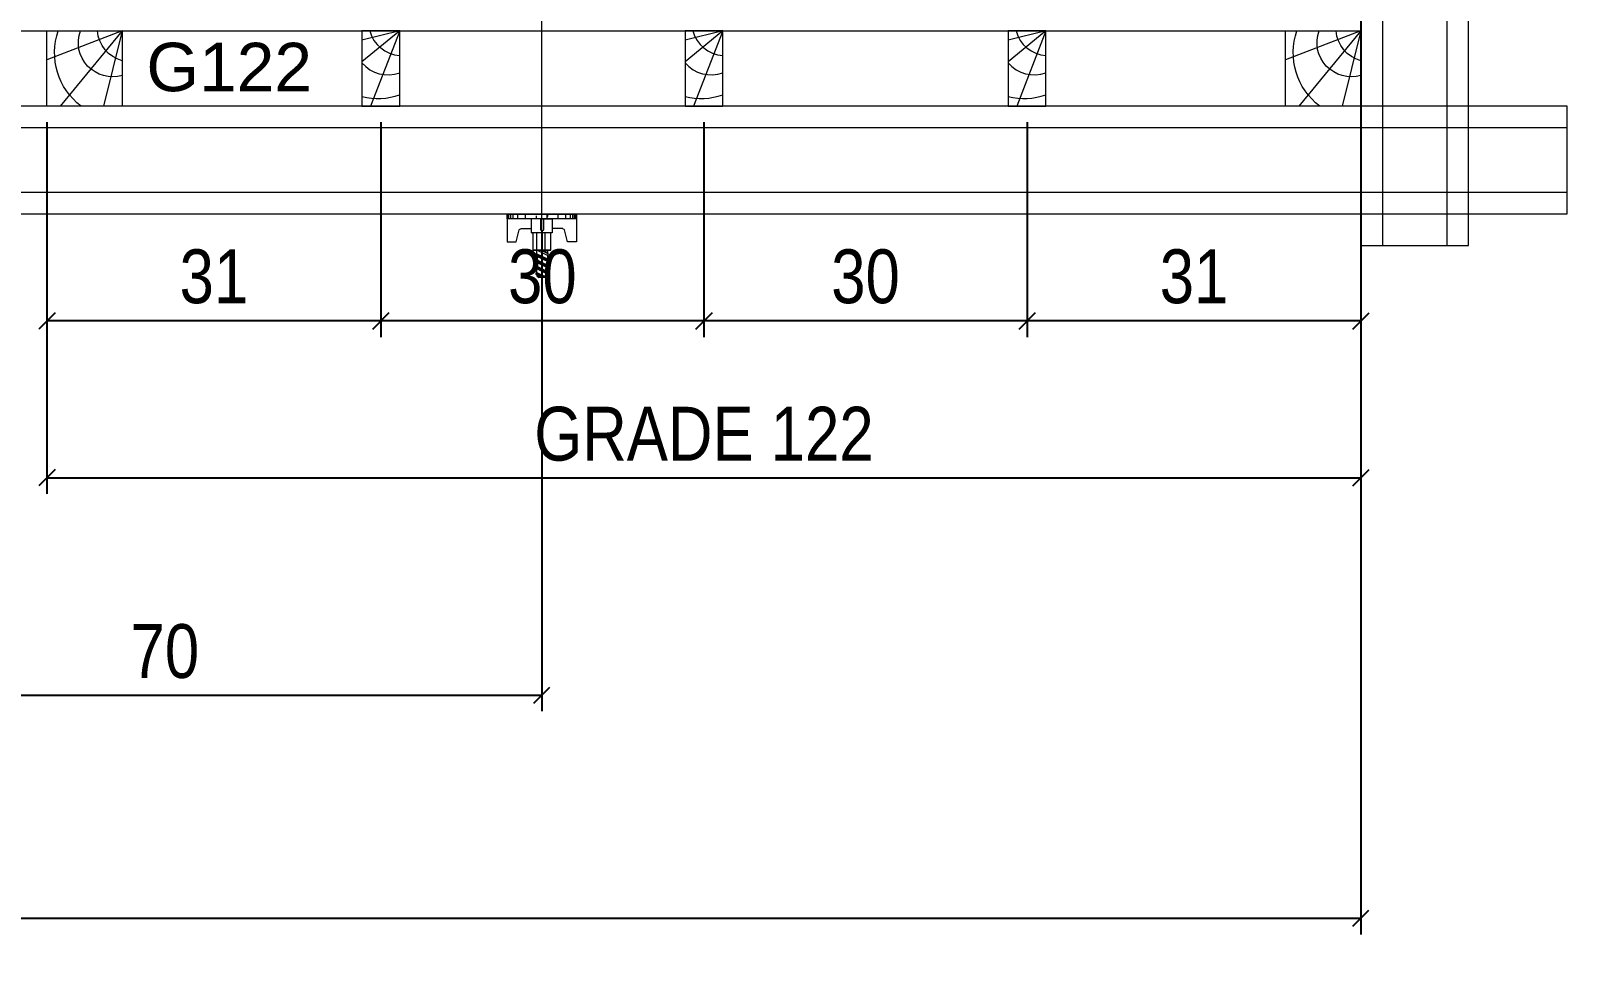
# Model space of a CAD drawing. Extents: x 2102 to 8383, y -13264 to 2718.
# Drawn here: x 7707.8 to 7993.2, y -1416.3 to -1244.8 of the extents above; entities that cross this region are included whole.
import ezdxf
from ezdxf.enums import TextEntityAlignment as Align

# ---------------------------------------------------------------- set-up
doc = ezdxf.new("R2010")
doc.units = 0
doc.layers.add('COTA', color=241, linetype='Continuous')
doc.layers.add('MEIO_PONT', color=93, linetype='Continuous')
for name, color, linetype, lineweight in [('Hachura', 251, 'Continuous', 9), ('Madeira', 126, 'Continuous', 18), ('Perfil Metálico', 224, 'Continuous', 18), ('Texto Seção', 7, 'Continuous', 15)]:
    doc.layers.add(name, color=color, linetype=linetype, lineweight=lineweight)
doc.styles.add('COTA TECNICA 2X', font='techl___.ttf', dxfattribs={"height": 10})
doc.styles.add('SANSSERIF', font='sas_____.pfb')
doc.dimstyles.new('SECAO PILAR', dxfattribs={"dimtxt": 10, "dimasz": 3, "dimexe": 3, "dimexo": 3, "dimgap": 3, "dimtad": 1, "dimdec": 1, "dimlfac": 0.5, "dimzin": 12, "dimdsep": 46, "dimtxsty": 'COTA TECNICA 2X', "dimblk1": 'OBLIQUE', "dimblk2": 'OBLIQUE', "dimsah": 1, "dimcen": 0.9, "dimclrd": 256, "dimclre": 256, "dimclrt": 256, "dimadec": 1, "dimazin": 3, "dimtfac": 1, "dimtdec": 1, "dimtmove": 0, "dimatfit": 3, "dimfxl": 1, "dimtolj": 1, "dimtzin": 12, "dimarcsym": 0})

# ---------------------------------------------------------------- blocks, each defined once
blk = doc.blocks.new('PONTALETE')
at = {"layer": 'Madeira'}
for q in [(2.71, 7), (7, 5.76), (7, 1.74)]:
    blk.add_line((0, 0), q, dxfattribs=at)
blk.add_lwpolyline([(0, 0), (7, 0), (7, 7), (0, 7)], close=True, dxfattribs=at)
for centre, radius, start, end in [((2.04, 0.06), 6.23, 37.2818, 109.0913), ((1.09, 0.9), 3.19, 343.603, 109.9847), ((-0.21, -0.78), 3.09, 14.6322, 86.0383)]:
    blk.add_arc(centre, radius, start, end, dxfattribs=at)
blk = doc.blocks.new('MEIO PONTALETE')
at = {"layer": 'Madeira'}
for q in [(2.71, 7), (3.5, 2.88), (3.5, 0.87)]:
    blk.add_line((0, 0), q, dxfattribs=at)
blk.add_lwpolyline([(0, 0), (3.5, 0), (3.5, 7), (0, 7)], close=True, dxfattribs=at)
for centre, radius, start, end in [((2.04, 0.06), 6.23, 76.4499, 109.0913), ((1.09, 0.9), 3.19, 40.9063, 109.9847), ((-0.21, -0.78), 3.09, 14.6322, 86.0383)]:
    blk.add_arc(centre, radius, start, end, dxfattribs=at)
blk = doc.blocks.new('_Oblique')
at = {"color": 0, "linetype": 'ByBlock', "lineweight": -2}
blk.add_line((-0.5, -0.5), (0.5, 0.5), dxfattribs=at)
blk = doc.blocks.new('*D919')
at = {"layer": 'COTA', "lineweight": -2, "transparency": 16777216}
for p, q in [((7892.85, -1261.78), (7892.85, -1301.66)), ((7954.85, -1261.78), (7954.85, -1301.66)), ((7954.85, -1298.66), (7892.85, -1298.66))]:
    blk.add_line(p, q, dxfattribs=at)
at = {"layer": 'Defpoints', "color": 0, "transparency": 16777216}
for p in [(7892.85, -1258.78), (7954.85, -1258.78), (7892.85, -1298.66)]:
    blk.add_point(p, dxfattribs=at)
at = {"layer": 'COTA', "lineweight": -2, "transparency": 16777216, "xscale": 3, "yscale": 3, "zscale": 3, "rotation": 180}
blk.add_blockref('_Oblique', (7892.85, -1298.66), dxfattribs=at)
at = {"layer": 'COTA', "lineweight": -2, "transparency": 16777216, "xscale": 3, "yscale": 3, "zscale": 3}
blk.add_blockref('_Oblique', (7954.85, -1298.66), dxfattribs=at)
at = {"layer": 'COTA', "transparency": 16777216, "insert": (7923.85, -1290.44), "char_height": 10, "attachment_point": 5, "style": 'COTA TECNICA 2X'}
blk.add_mtext('\\A1;31', dxfattribs=at)
blk = doc.blocks.new('*D920')
at = {"layer": 'COTA', "lineweight": -2, "transparency": 16777216}
for p, q in [((7832.85, -1261.78), (7832.85, -1301.66)), ((7892.85, -1261.78), (7892.85, -1301.66)), ((7892.85, -1298.66), (7832.85, -1298.66))]:
    blk.add_line(p, q, dxfattribs=at)
at = {"layer": 'Defpoints', "color": 0, "transparency": 16777216}
for p in [(7832.85, -1258.78), (7892.85, -1258.78), (7832.85, -1298.66)]:
    blk.add_point(p, dxfattribs=at)
at = {"layer": 'COTA', "lineweight": -2, "transparency": 16777216, "xscale": 3, "yscale": 3, "zscale": 3, "rotation": 180}
blk.add_blockref('_Oblique', (7832.85, -1298.66), dxfattribs=at)
at = {"layer": 'COTA', "lineweight": -2, "transparency": 16777216, "xscale": 3, "yscale": 3, "zscale": 3}
blk.add_blockref('_Oblique', (7892.85, -1298.66), dxfattribs=at)
at = {"layer": 'COTA', "transparency": 16777216, "insert": (7862.85, -1290.44), "char_height": 10, "attachment_point": 5, "style": 'COTA TECNICA 2X'}
blk.add_mtext('\\A1;30', dxfattribs=at)
blk = doc.blocks.new('*D921')
at = {"layer": 'COTA', "lineweight": -2, "transparency": 16777216}
for p, q in [((7772.85, -1261.78), (7772.85, -1301.66)), ((7832.85, -1261.78), (7832.85, -1301.66)), ((7832.85, -1298.66), (7772.85, -1298.66))]:
    blk.add_line(p, q, dxfattribs=at)
at = {"layer": 'Defpoints', "color": 0, "transparency": 16777216}
for p in [(7772.85, -1258.78), (7832.85, -1258.78), (7772.85, -1298.66)]:
    blk.add_point(p, dxfattribs=at)
at = {"layer": 'COTA', "lineweight": -2, "transparency": 16777216, "xscale": 3, "yscale": 3, "zscale": 3, "rotation": 180}
blk.add_blockref('_Oblique', (7772.85, -1298.66), dxfattribs=at)
at = {"layer": 'COTA', "lineweight": -2, "transparency": 16777216, "xscale": 3, "yscale": 3, "zscale": 3}
blk.add_blockref('_Oblique', (7832.85, -1298.66), dxfattribs=at)
at = {"layer": 'COTA', "transparency": 16777216, "insert": (7802.85, -1290.44), "char_height": 10, "attachment_point": 5, "style": 'COTA TECNICA 2X'}
blk.add_mtext('\\A1;30', dxfattribs=at)
blk = doc.blocks.new('*D922')
at = {"layer": 'COTA', "lineweight": -2, "transparency": 16777216}
for p, q in [((7710.85, -1261.78), (7710.85, -1301.66)), ((7772.85, -1261.78), (7772.85, -1301.66)), ((7772.85, -1298.66), (7710.85, -1298.66))]:
    blk.add_line(p, q, dxfattribs=at)
at = {"layer": 'Defpoints', "color": 0, "transparency": 16777216}
for p in [(7710.85, -1258.78), (7772.85, -1258.78), (7710.85, -1298.66)]:
    blk.add_point(p, dxfattribs=at)
at = {"layer": 'COTA', "lineweight": -2, "transparency": 16777216, "xscale": 3, "yscale": 3, "zscale": 3, "rotation": 180}
blk.add_blockref('_Oblique', (7710.85, -1298.66), dxfattribs=at)
at = {"layer": 'COTA', "lineweight": -2, "transparency": 16777216, "xscale": 3, "yscale": 3, "zscale": 3}
blk.add_blockref('_Oblique', (7772.85, -1298.66), dxfattribs=at)
at = {"layer": 'COTA', "transparency": 16777216, "insert": (7741.85, -1290.44), "char_height": 10, "attachment_point": 5, "style": 'COTA TECNICA 2X'}
blk.add_mtext('\\A1;31', dxfattribs=at)
blk = doc.blocks.new('*D923')
at = {"layer": 'COTA', "lineweight": -2, "transparency": 16777216}
for p, q in [((7710.85, -1261.78), (7710.85, -1330.77)), ((7954.85, -1261.78), (7954.85, -1330.77)), ((7710.85, -1327.77), (7954.85, -1327.77))]:
    blk.add_line(p, q, dxfattribs=at)
at = {"layer": 'Defpoints', "color": 0, "transparency": 16777216}
for p in [(7710.85, -1258.78), (7954.85, -1258.78), (7954.85, -1327.77)]:
    blk.add_point(p, dxfattribs=at)
at = {"layer": 'COTA', "lineweight": -2, "transparency": 16777216, "xscale": 3, "yscale": 3, "zscale": 3, "rotation": 180}
blk.add_blockref('_Oblique', (7710.85, -1327.77), dxfattribs=at)
at = {"layer": 'COTA', "lineweight": -2, "transparency": 16777216, "xscale": 3, "yscale": 3, "zscale": 3}
blk.add_blockref('_Oblique', (7954.85, -1327.77), dxfattribs=at)
at = {"layer": 'COTA', "transparency": 16777216, "insert": (7832.85, -1319.67), "char_height": 10, "attachment_point": 5, "style": 'COTA TECNICA 2X'}
blk.add_mtext('\\A1;GRADE 122', dxfattribs=at)
blk = doc.blocks.new('*D930')
at = {"layer": 'COTA', "linetype": 'ByBlock', "lineweight": -2, "transparency": 16777216}
for p, q in [((7662.75, -1281.78), (7662.75, -1371.13)), ((7802.75, -1281.78), (7802.75, -1371.13)), ((7662.75, -1368.13), (7802.75, -1368.13))]:
    blk.add_line(p, q, dxfattribs=at)
at = {"layer": 'Defpoints', "color": 0, "linetype": 'ByBlock', "transparency": 16777216}
for p in [(7662.75, -1278.78), (7802.75, -1278.78), (7802.75, -1368.13)]:
    blk.add_point(p, dxfattribs=at)
at = {"layer": 'COTA', "linetype": 'ByBlock', "lineweight": -2, "transparency": 16777216, "xscale": 3, "yscale": 3, "zscale": 3, "rotation": 180}
blk.add_blockref('_Oblique', (7662.75, -1368.13), dxfattribs=at)
at = {"layer": 'COTA', "linetype": 'ByBlock', "lineweight": -2, "transparency": 16777216, "xscale": 3, "yscale": 3, "zscale": 3}
blk.add_blockref('_Oblique', (7802.75, -1368.13), dxfattribs=at)
at = {"layer": 'COTA', "linetype": 'ByBlock', "transparency": 16777216, "insert": (7732.75, -1360.03), "char_height": 10, "attachment_point": 5, "style": 'COTA TECNICA 2X'}
blk.add_mtext('\\A1;70', dxfattribs=at)
blk = doc.blocks.new('*D931')
at = {"layer": 'COTA', "linetype": 'ByBlock', "lineweight": -2, "transparency": 16777216}
for p, q in [((7234.83, -1239.78), (7234.83, -1412.56)), ((7954.83, -1239.78), (7954.83, -1412.56)), ((7234.83, -1409.56), (7954.83, -1409.56))]:
    blk.add_line(p, q, dxfattribs=at)
at = {"layer": 'Defpoints', "color": 0, "linetype": 'ByBlock', "transparency": 16777216}
for p in [(7234.83, -1236.78), (7954.83, -1236.78), (7954.83, -1409.56)]:
    blk.add_point(p, dxfattribs=at)
at = {"layer": 'COTA', "linetype": 'ByBlock', "lineweight": -2, "transparency": 16777216, "xscale": 3, "yscale": 3, "zscale": 3, "rotation": 180}
blk.add_blockref('_Oblique', (7234.83, -1409.56), dxfattribs=at)
at = {"layer": 'COTA', "linetype": 'ByBlock', "lineweight": -2, "transparency": 16777216, "xscale": 3, "yscale": 3, "zscale": 3}
blk.add_blockref('_Oblique', (7954.83, -1409.56), dxfattribs=at)
at = {"layer": 'COTA', "linetype": 'ByBlock', "transparency": 16777216, "insert": (7594.83, -1401.34), "char_height": 10, "attachment_point": 5, "style": 'COTA TECNICA 2X'}
blk.add_mtext('\\A1;360 PAINEL', dxfattribs=at)
blk = doc.blocks.new('C')
at = {"layer": 'Hachura', "color": 0}
for p, q in [((0, 3.22), (0, -3.22)), ((0.45, 3.22), (0, 3.22)), ((0.46, 3.16), (0, 3.16)), ((0.46, 3.05), (0, 3.05)), ((0.46, 2.88), (0, 2.88)), ((0.45, -3.23), (0.45, 3.22)), ((0.45, 3.22), (2.58, 3.22)), ((2.58, 3.22), (2.58, 2.39)), ((0, 2.75), (0, -1.16)), ((0.46, 2.65), (0, 2.65)), ((0.46, 2.23), (0, 2.23)), ((0.46, 1.51), (0, 1.51)), ((1.35, 1.94), (1.35, 0.96)), ((2.58, 2.39), (1.47, 2.09)), ((0.39, 0.49), (0.17, 0.49)), ((1.74, 0.97), (0.45, 0.97)), ((1.45, 0.1), (0.45, 0.1)), ((1.74, -0.97), (1.74, 0.97)), ((1.74, 0.97), (1.74, 0.84)), ((1.74, 0.97), (1.74, 0.84)), ((1.74, 0.84), (3.35, 0.84)), ((3.35, 0.45), (1.74, 0.45)), ((3.32, 0.84), (3.32, -0.84)), ((3.35, 0.84), (3.35, -0.84)), ((3.68, 0.45), (3.35, 0.45)), ((3.84, -0.52), (3.35, 0.45)), ((3.35, 0.06), (3.67, -0.57)), ((3.68, 0.45), (4.16, -0.52)), ((3.72, 0.5), (4.25, -0.57)), ((4.37, -0.55), (3.83, 0.53)), ((4.15, 0.45), (3.93, 0.45)), ((4.42, -0.52), (3.93, 0.45)), ((4.15, 0.45), (4.26, 0.45)), ((4.26, 0.45), (4.74, -0.52)), ((4.3, 0.5), (4.83, -0.57)), ((4.95, -0.55), (4.41, 0.53)), ((4.51, 0.45), (4.84, 0.45)), ((5, -0.52), (4.51, 0.45)), ((4.84, 0.45), (5.32, -0.52)), ((4.88, 0.5), (5.41, -0.57)), ((5.53, -0.55), (4.99, 0.53)), ((5.58, -0.52), (5.09, 0.45)), ((5.42, 0.45), (5.09, 0.45)), ((5.58, -0.52), (5.09, 0.45)), ((5.42, 0.45), (5.74, -0.19)), ((5.46, 0.5), (5.74, -0.07)), ((5.74, 0.19), (5.57, 0.53)), ((5.74, 0.32), (5.68, 0.45)), ((5.68, 0.45), (5.74, 0.45)), ((5.74, 0.45), (5.9, 0.29)), ((5.74, 0.45), (5.74, -0.52)), ((5.9, -0.36), (5.9, 0.29)), ((0.45, 0), (0, 0)), ((0.08, -0.48), (0.29, -0.48)), ((0.29, -0.48), (0.4, -0.48)), ((0.45, 0), (0.45, -0.97)), ((0.45, -0.16), (1.45, -0.16)), ((0.45, -0.65), (0.45, -0.32)), ((0.45, -3.23), (0.45, -0.65)), ((0.45, -0.97), (1.74, -0.97)), ((1.35, -1.94), (1.35, -0.97)), ((3.35, -0.32), (1.74, -0.32)), ((3.35, -0.84), (1.74, -0.84)), ((3.35, -0.07), (3.58, -0.52)), ((3.35, -0.52), (3.58, -0.52)), ((3.84, -0.52), (4.16, -0.52)), ((4.42, -0.52), (4.74, -0.52)), ((4.63, -0.52), (4.74, -0.52)), ((5, -0.52), (5.32, -0.52)), ((5.58, -0.52), (5.74, -0.52)), ((5.74, -0.52), (5.9, -0.36)), ((5.74, -0.52), (5.74, -0.52)), ((0.46, -1.52), (0, -1.52)), ((0.46, -2.23), (0, -2.23)), ((0.46, -2.65), (0, -2.65)), ((2.58, -2.39), (1.47, -2.1)), ((2.58, -3.23), (2.58, -2.39)), ((0.46, -2.88), (0, -2.88)), ((0.46, -3.05), (0, -3.05)), ((0.46, -3.16), (0, -3.16)), ((0, -3.22), (2.57, -3.22))]:
    blk.add_line(p, q, dxfattribs=at)
for centre, radius, start, end in [((1.52, 1.94), 0.161, 104.7436, 180), ((1.44, -0.03), 0.129, 272.695, 87.305), ((3.81, 0.39), 0.143, 25.5688, 154.4312), ((4.39, 0.39), 0.143, 25.5688, 154.4312), ((4.97, 0.39), 0.143, 25.5688, 154.4312), ((5.55, 0.39), 0.143, 25.5688, 154.4312), ((0.17, -0.37), 0.174, 221.744, 317.8592), ((3.71, -0.4), 0.174, 222.1408, 318.256), ((4.29, -0.4), 0.174, 222.1408, 318.256), ((4.87, -0.4), 0.174, 222.1408, 318.256), ((5.45, -0.4), 0.174, 222.1408, 318.256), ((5.61, -0.4), 0.174, 317.8592, 318.256), ((1.52, -1.94), 0.161, 180, 255.2564)]:
    blk.add_arc(centre, radius, start, end, dxfattribs=at)

msp = doc.modelspace()

# ---------------------------------------------------------------- linework, layer by layer
at = {"layer": 'Hachura'}
msp.add_line((7802.75, -1289.61), (7802.75, -1149.81), dxfattribs=at)
at = {"layer": 'Madeira'}
for points in [[(7954.83, -1244.78), (7954.83, -1258.78), (7234.83, -1258.78), (7234.83, -1244.78)], [(7710.85, -1258.78), (7710.85, -1244.78), (7954.85, -1244.78), (7954.85, -1258.78)]]:
    msp.add_lwpolyline(points, close=True, dxfattribs=at)
at = {"layer": 'Perfil Metálico'}
for points in [[(7954.83, -1284.68), (7974.83, -1284.68), (7974.83, -952.41), (7954.83, -952.41)], [(7970.83, -952.41), (7958.83, -952.41), (7958.83, -1284.68), (7970.83, -1284.68)], [(7202.9, -1258.78), (7202.9, -1278.78), (7993.15, -1278.78), (7993.15, -1258.78)], [(7993.15, -1274.78), (7993.15, -1262.78), (7202.9, -1262.78), (7202.9, -1274.78)]]:
    msp.add_lwpolyline(points, close=True, dxfattribs=at)

# ---------------------------------------------------------------- block references
at = {"layer": 'Hachura', "linetype": 'Continuous', "xscale": -2, "yscale": 2, "zscale": 2, "rotation": 90}
msp.add_blockref('C', (7802.74, -1278.81), dxfattribs=at)
at = {"layer": 'MEIO_PONT'}
for name, p, xscale, yscale, zscale, rotation in [('PONTALETE', (7724.85, -1244.78), -2, 2, 2, 90), ('MEIO PONTALETE', (7776.35, -1244.78), 1.999999997962732, 1.999999997962732, 1.999999997962732, 180), ('MEIO PONTALETE', (7836.35, -1244.78), 1.999999997962732, 1.999999997962732, 1.999999997962732, 180), ('MEIO PONTALETE', (7896.35, -1244.78), 1.999999997962732, 1.999999997962732, 1.999999997962732, 180), ('PONTALETE', (7954.85, -1244.78), -2, 2, 2, 90)]:
    msp.add_blockref(name, p, dxfattribs=dict(at, xscale=xscale, yscale=yscale, zscale=zscale, rotation=rotation))

# ---------------------------------------------------------------- texts
at = {"layer": 'Texto Seção', "color": 0, "linetype": 'Continuous', "style": 'SANSSERIF'}
msp.add_text('G122', height=9, dxfattribs=at).set_placement((7729.32, -1251.51), align=Align.MIDDLE_LEFT)

# ---------------------------------------------------------------- dimensions: what is measured, and where the dimension line sits
at = {"layer": 'COTA', "linetype": 'ByBlock'}
dim = msp.add_linear_dim(base=(7954.83, -1409.56), p1=(7234.83, -1236.78), p2=(7954.83, -1236.78), text='<> PAINEL', dimstyle='SECAO PILAR', override={"dimtmove": 1}, dxfattribs=at)
dim.commit()
dim.dimension.update_dxf_attribs({"geometry": '*D931', "text_midpoint": (7594.83, -1401.34)})
at = {"layer": 'COTA'}
for base, p1, p2, picture, middle in [((7710.85, -1298.66), (7772.85, -1258.78), (7710.85, -1258.78), '*D922', (7741.85, -1290.44)), ((7772.85, -1298.66), (7832.85, -1258.78), (7772.85, -1258.78), '*D921', (7802.85, -1290.44)), ((7832.85, -1298.66), (7892.85, -1258.78), (7832.85, -1258.78), '*D920', (7862.85, -1290.44)), ((7892.85, -1298.66), (7954.85, -1258.78), (7892.85, -1258.78), '*D919', (7923.85, -1290.44))]:
    dim = msp.add_linear_dim(base=base, p1=p1, p2=p2, dimstyle='SECAO PILAR', dxfattribs=at)
    dim.commit()
    dim.dimension.update_dxf_attribs({"geometry": picture, "text_midpoint": middle})
dim = msp.add_linear_dim(base=(7954.85, -1327.77), p1=(7710.85, -1258.78), p2=(7954.85, -1258.78), text='GRADE <>', dimstyle='SECAO PILAR', dxfattribs=at)
dim.commit()
dim.dimension.update_dxf_attribs({"geometry": '*D923', "text_midpoint": (7832.85, -1319.67)})
at = {"layer": 'COTA', "linetype": 'ByBlock'}
dim = msp.add_linear_dim(base=(7802.75, -1368.13), p1=(7662.75, -1278.78), p2=(7802.75, -1278.78), dimstyle='SECAO PILAR', override={"dimtmove": 1}, dxfattribs=at)
dim.commit()
dim.dimension.update_dxf_attribs({"geometry": '*D930', "text_midpoint": (7732.75, -1360.03)})

doc.saveas('drawing.dxf')
